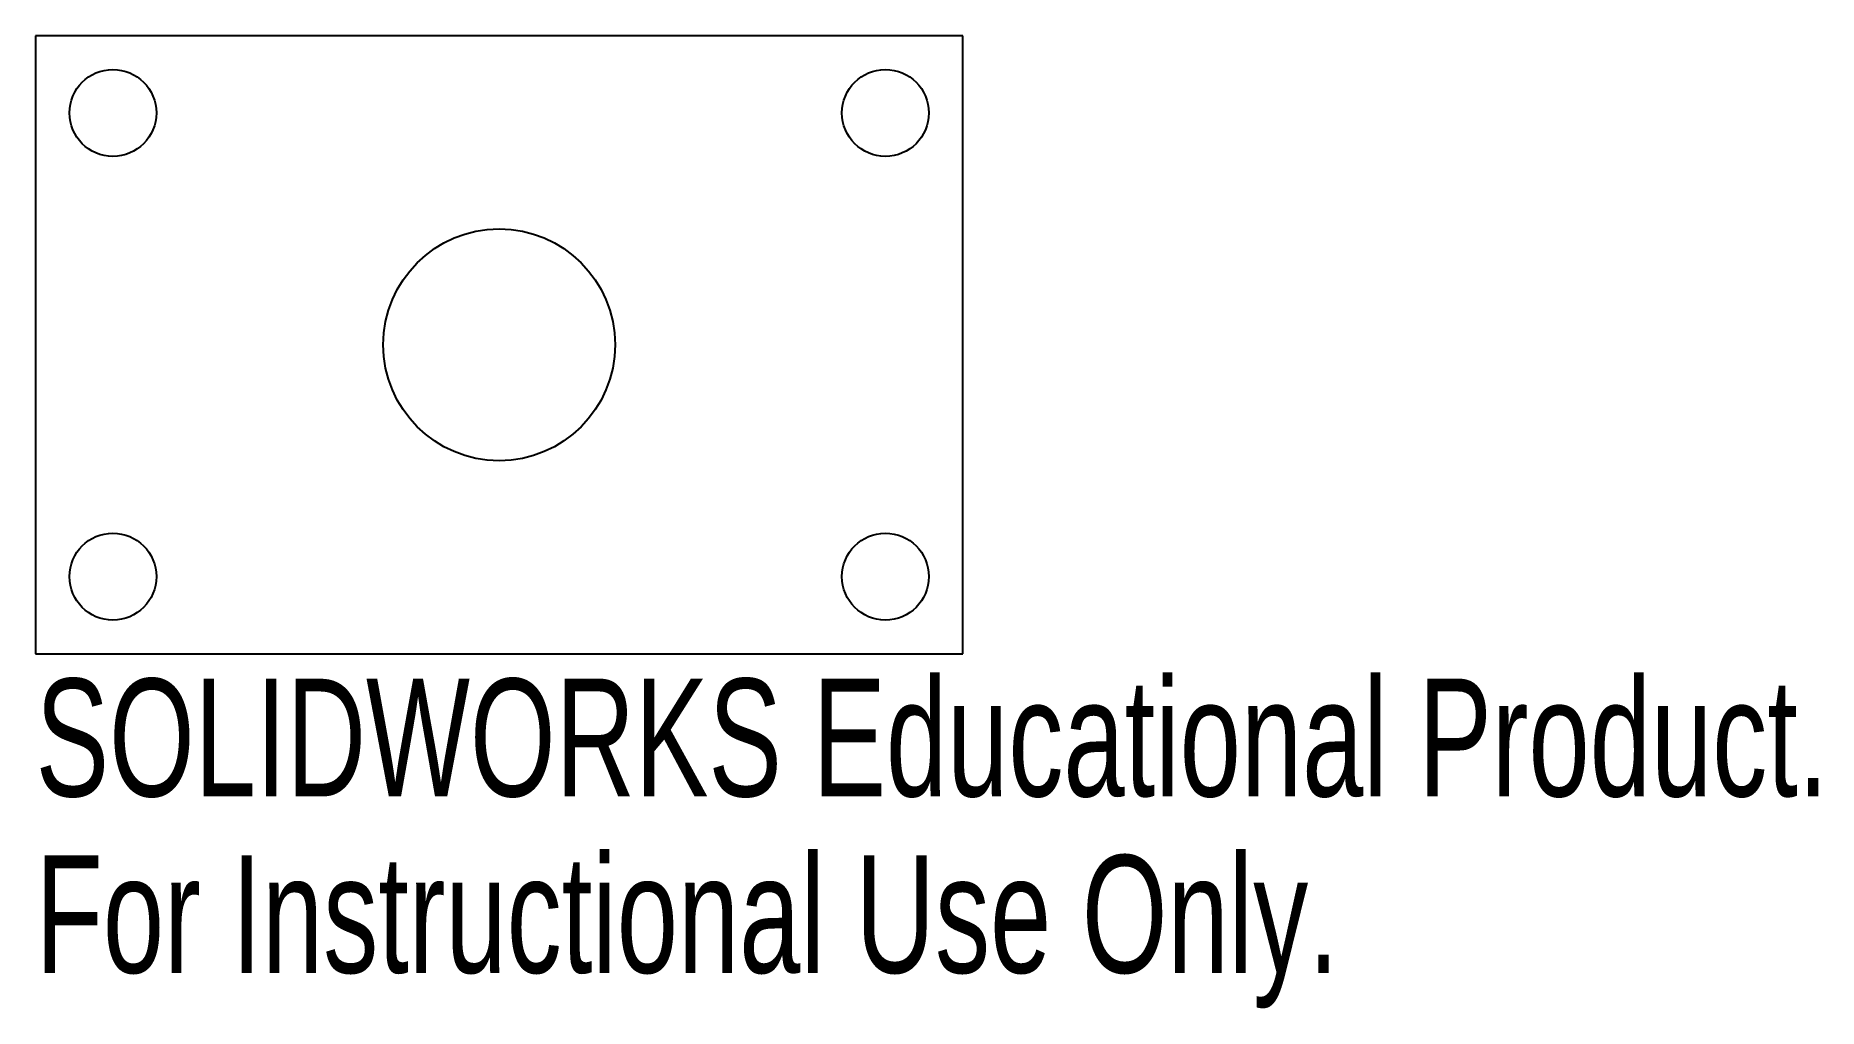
# Model space of a CAD drawing. Header units: inches. Extents: x 0 to 2.88, y -0.57 to 1.
import ezdxf

# ---------------------------------------------------------------- set-up
doc = ezdxf.new("R2010")
doc.units = ezdxf.units.IN
doc.header["$MEASUREMENT"] = 0
doc.styles.add('SLDTEXTSTYLE0', font='TXT', dxfattribs={"width": 0.7})

msp = doc.modelspace()

# ---------------------------------------------------------------- linework, layer by layer
at = {"color": 7, "linetype": 'Continuous', "lineweight": 25}
for p, q in [((1.5, 1), (0, 1)), ((0, 1), (0, 0)), ((1.5, 0), (1.5, 1)), ((0, 0), (1.5, 0))]:
    msp.add_line(p, q, dxfattribs=at)
for centre, radius in [((0.125, 0.875), 0.0703), ((1.375, 0.875), 0.0703), ((0.75, 0.5), 0.1875), ((0.125, 0.125), 0.0703), ((1.375, 0.125), 0.0703)]:
    msp.add_circle(centre, radius, dxfattribs=at)

# ---------------------------------------------------------------- texts
at = {"color": 7, "linetype": 'Continuous', "char_height": 0.1903, "attachment_point": 1, "style": 'SLDTEXTSTYLE0'}
for s, insert in [('SOLIDWORKS Educational Product.', (0, -0.0401)), ('For Instructional Use Only.', (0, -0.3256))]:
    msp.add_mtext(s, dxfattribs=dict(at, insert=insert))

doc.saveas('drawing.dxf')
